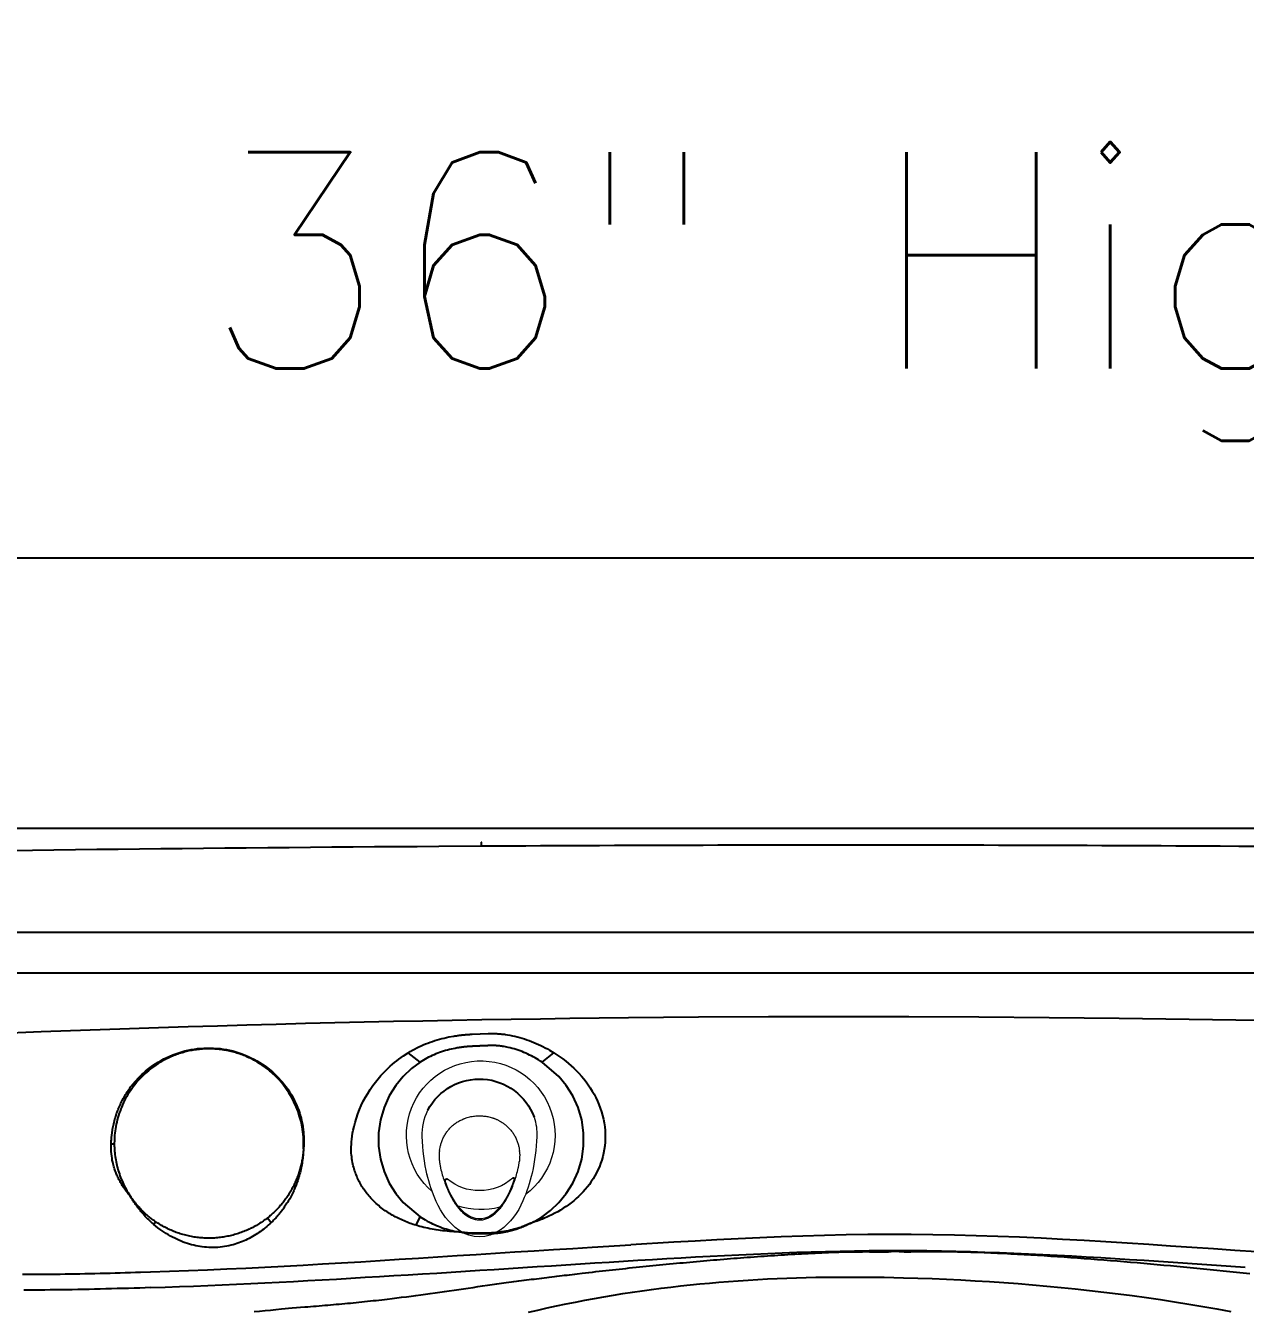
# Model space of a CAD drawing. Extents: x 941 to 1034, y 781 to 934.
# Drawn here: x 972.67 to 995.23, y 881.75 to 905.51 of the extents above; entities that cross this region are included whole.
import ezdxf
from ezdxf.enums import TextEntityAlignment as Align

# ---------------------------------------------------------------- set-up
doc = ezdxf.new("R2010")
doc.units = 0
doc.header["$MEASUREMENT"] = 0
doc.layers.add('1', color=4, linetype='Continuous')
doc.layers.add('DIM', color=3, linetype='Continuous')
doc.styles.add('SIMPLEX', font='simplex')

# ---------------------------------------------------------------- blocks, each defined once
blk = doc.blocks.new('air')
at = {"color": 4, "linetype": 'Continuous', "lineweight": 15}
for start, end in [(220.7492, 142.9494), (165.1969, 197.8132)]:
    blk.add_arc((0, 0), 1.375, start, end, dxfattribs=at)
at = {"layer": '1', "linetype": 'Continuous', "lineweight": 15}
blk.add_line((-1.521, -0.646), (-1.523, -0.644), dxfattribs=at)
at = {"layer": '1', "linetype": 'Continuous', "lineweight": 15, "flags": 128}
blk.add_lwpolyline([(-0.81, 0.621), (-0.905, 0.587), (-0.999, 0.549), (-1.092, 0.505), (-1.181, 0.456), (-1.267, 0.4), (-1.347, 0.337), (-1.405, 0.282), (-1.457, 0.221), (-1.487, 0.176), (-1.512, 0.128), (-1.531, 0.077), (-1.544, 0.02), (-1.546, -0.039), (-1.539, -0.097), (-1.522, -0.153), (-1.5, -0.203), (-1.472, -0.25), (-1.44, -0.294), (-1.381, -0.359), (-1.315, -0.416), (-1.244, -0.468), (-1.149, -0.525), (-1.05, -0.576), (-0.948, -0.619), (-0.844, -0.658)], dxfattribs=at)
at = {"layer": '1', "linetype": 'Continuous', "lineweight": 15}
for centre, radius, start, end in [((0.104, -2.603), 3.642, 92.0665, 102.7282), ((0.021, 0.084), 0.954, 70.8918, 92.891), ((-0.734, -0.399), 1.272, 112.1545, 143.4931), ((-0.187, -1.448), 2.451, 102.0442, 114.7624), ((-0.148, 0), 0.873, 137.3551, 181.5716), ((-1.223, -0.024), 0.655, 144.4276, 215.6266), ((-0.141, -0.046), 0.88, 178.584, 220.1541), ((-0.741, 0.343), 1.261, 216.4207, 247.5271), ((-0.154, 1.5), 2.557, 245.294, 257.3674), ((0.073, 2.388), 3.473, 256.4351, 268.374), ((0.016, -0.096), 0.988, 267.5789, 296.8901)]:
    blk.add_arc(centre, radius, start, end, dxfattribs=at)
at = {"layer": '1'}
for centre, radius, start, end in [((-0.036, -0.025), 1.076, 297.6393, 69.9241), ((-0.802, 0.605), 0.0177, 309.977, 117.7542), ((-0.836, -0.631), 0.028, 253.5221, 38.0725)]:
    blk.add_arc(centre, radius, start, end, dxfattribs=at)
at = {"layer": '1', "color": 3, "linetype": 'Continuous', "lineweight": 15}
for points, knots in [([(-0.607, 0.694), (-0.587, 0.699), (-0.548, 0.707), (-0.508, 0.711), (-0.488, 0.713)], [0, 0, 0, 0, 0.499996, 1, 1, 1, 1]), ([(-0.432, 0.718), (-0.441, 0.717), (-0.46, 0.716), (-0.479, 0.714), (-0.488, 0.713)], [0, 0, 0, 0, 0.503897, 1, 1, 1, 1]), ([(-0.302, 0.718), (-0.325, 0.719), (-0.368, 0.721), (-0.411, 0.719), (-0.432, 0.718)], [0, 0, 0, 0, 0.515264, 1, 1, 1, 1]), ([(-0.029, 0.638), (-0.052, 0.649), (-0.097, 0.671), (-0.163, 0.693), (-0.225, 0.708), (-0.265, 0.714), (-0.284, 0.716)], [0, 0, 0, 0, 0.2871549, 0.5493861, 0.7868935, 1, 1, 1, 1]), ([(-0.605, -0.743), (-0.647, -0.733), (-0.729, -0.712), (-0.85, -0.673), (-0.969, -0.629), (-1.086, -0.577), (-1.185, -0.524), (-1.266, -0.473), (-1.331, -0.426), (-1.391, -0.373), (-1.446, -0.315), (-1.494, -0.251), (-1.526, -0.192), (-1.545, -0.142), (-1.556, -0.103), (-1.563, -0.064), (-1.566, -0.024), (-1.564, 0.016), (-1.557, 0.056), (-1.546, 0.094), (-1.527, 0.144), (-1.495, 0.202), (-1.446, 0.266), (-1.391, 0.324), (-1.33, 0.376), (-1.266, 0.423), (-1.185, 0.475), (-1.087, 0.528), (-0.971, 0.58), (-0.851, 0.625), (-0.73, 0.663), (-0.648, 0.684), (-0.607, 0.694)], [0, 0, 0, 0, 0.049918, 0.099848, 0.149772, 0.199708, 0.249758, 0.281163, 0.312549, 0.343847, 0.375097, 0.406409, 0.43777, 0.453463, 0.469146, 0.48481, 0.500452, 0.516071, 0.531676, 0.547279, 0.562891, 0.594116, 0.625338, 0.65655, 0.687781, 0.719016, 0.750242, 0.800203, 0.850202, 0.900166, 0.950083, 1, 1, 1, 1]), ([(0.36, -0.024), (0.359, 0.002), (0.358, 0.054), (0.345, 0.133), (0.33, 0.192), (0.317, 0.232), (0.31, 0.252), (0.302, 0.272), (0.293, 0.293), (0.284, 0.313), (0.274, 0.333), (0.257, 0.365), (0.23, 0.407), (0.191, 0.46), (0.145, 0.511), (0.092, 0.559), (0.034, 0.602), (-0.008, 0.626), (-0.029, 0.638)], [0, 0, 0, 0, 0.095821, 0.193894, 0.294492, 0.320678, 0.347244, 0.374185, 0.401486, 0.429141, 0.457148, 0.485334, 0.563526, 0.642838, 0.730397, 0.819135, 0.909028, 1, 1, 1, 1]), ([(-0.031, -0.684), (-0.01, -0.672), (0.032, -0.65), (0.089, -0.608), (0.143, -0.56), (0.184, -0.515), (0.216, -0.474), (0.24, -0.44), (0.261, -0.405), (0.28, -0.37), (0.294, -0.339), (0.305, -0.314), (0.321, -0.272), (0.341, -0.206), (0.357, -0.114), (0.359, -0.054), (0.36, -0.024)], [0, 0, 0, 0, 0.089465, 0.177985, 0.265807, 0.356658, 0.40795, 0.458748, 0.509015, 0.558748, 0.607996, 0.633599, 0.659069, 0.775989, 0.88959, 1, 1, 1, 1]), ([(-0.283, -0.76), (-0.263, -0.758), (-0.223, -0.752), (-0.162, -0.737), (-0.096, -0.715), (-0.053, -0.695), (-0.031, -0.684)], [0, 0, 0, 0, 0.219659, 0.459288, 0.719297, 1, 1, 1, 1]), ([(-0.469, -0.763), (-0.492, -0.761), (-0.538, -0.758), (-0.583, -0.748), (-0.605, -0.743)], [0, 0, 0, 0, 0.500007, 1, 1, 1, 1]), ([(-0.469, -0.763), (-0.458, -0.763), (-0.435, -0.765), (-0.412, -0.765), (-0.4, -0.765)], [0, 0, 0, 0, 0.497126, 1, 1, 1, 1])]:
    blk.add_open_spline(points, degree=3, knots=knots, dxfattribs=at)
for points in [[(-0.302, 0.718), (-0.284, 0.716)], [(-0.4, -0.765), (-0.303, -0.762)]]:
    blk.add_open_spline(points, degree=1, dxfattribs=at)
at = {"layer": '1', "linetype": 'Continuous', "lineweight": 15}
blk.add_open_spline([(-0.283, -0.76), (-0.303, -0.762)], degree=1, dxfattribs=at)
blk = doc.blocks.new('ENVOY')
at = {"layer": '1', "color": 3, "linetype": 'Continuous'}
for p, q in [((81.052, 87.184), (12.056, 87.184)), ((39.552, 85.304), (39.852, 85.316)), ((38.59, 84.787), (38.37, 84.962)), ((40.846, 84.787), (41.065, 84.961)), ((33.662, 84.704), (33.648, 84.724)), ((35.86, 84.606), (35.847, 84.592)), ((32.935, 83.273), (32.876, 83.272)), ((36.433, 83.203), (36.434, 83.203)), ((33.702, 81.836), (33.667, 81.786)), ((35.768, 81.909), (35.836, 81.822)), ((38.515, 81.772), (38.59, 81.929)), ((40.846, 81.929), (40.864, 81.892)), ((39.298, 81.651), (39.298, 81.651)), ((39.338, 81.643), (39.301, 81.65)), ((39.338, 81.643), (39.339, 81.644)), ((39.568, 81.625), (39.567, 81.616)), ((39.868, 81.628), (39.869, 81.613)), ((40.197, 81.666), (40.205, 81.653))]:
    blk.add_line(p, q, dxfattribs=at)
at = {"layer": '1', "color": 4}
blk.add_lwpolyline([(93.109, 77.107, 0.414214), (81.109, 89.107), (12, 89.107, 0.414214), (0, 77.107), (0, 12, 0.414214), (12, 0), (81.109, 0, 0.414214), (93.109, 12)], format="xyb", close=True, dxfattribs=at)
at = {"layer": '1', "color": 3, "linetype": 'Continuous'}
for points in [[(31.028, 88.703), (31.423, 88.708), (31.818, 88.713), (32.214, 88.718), (32.609, 88.722), (33.004, 88.727), (33.399, 88.731), (33.795, 88.736), (34.19, 88.74), (34.585, 88.744), (34.981, 88.748), (35.376, 88.751), (35.771, 88.755), (36.166, 88.758), (36.562, 88.762), (36.957, 88.765), (37.352, 88.768), (37.748, 88.771), (38.143, 88.774), (38.538, 88.777), (38.934, 88.779), (39.724, 88.784)], [(39.724, 88.784), (39.724, 88.791), (39.724, 88.797), (39.724, 88.804), (39.724, 88.81), (39.724, 88.816), (39.724, 88.822), (39.723, 88.827), (39.723, 88.832), (39.723, 88.837), (39.723, 88.841), (39.723, 88.845), (39.723, 88.849), (39.723, 88.852), (39.722, 88.857)], [(39.724, 88.784), (39.998, 88.785), (40.271, 88.787), (40.544, 88.788), (40.817, 88.79), (41.09, 88.791), (41.364, 88.792), (41.637, 88.794), (41.91, 88.795), (42.183, 88.796), (42.457, 88.797), (42.73, 88.798), (43.003, 88.799), (43.276, 88.8), (43.55, 88.8), (43.823, 88.801), (44.096, 88.802), (44.369, 88.802), (44.643, 88.803), (44.916, 88.803), (45.189, 88.804), (45.462, 88.804), (45.736, 88.804), (46.009, 88.804), (46.282, 88.805), (46.555, 88.805), (46.829, 88.805), (47.102, 88.804), (47.375, 88.804), (47.649, 88.804), (47.922, 88.804), (48.195, 88.803), (48.468, 88.803), (48.742, 88.802), (49.015, 88.802), (49.288, 88.801), (49.561, 88.8), (49.835, 88.8), (50.108, 88.799), (50.381, 88.798), (50.654, 88.797), (50.928, 88.796), (51.201, 88.795), (51.474, 88.793), (51.747, 88.792), (52.021, 88.791), (52.294, 88.79), (52.567, 88.788), (52.84, 88.787), (53.387, 88.784)], [(53.387, 88.784), (53.733, 88.782), (54.078, 88.78)], [(67.254, 86.434), (65.282, 86.434), (63.311, 86.434), (61.34, 86.434), (59.368, 86.434), (57.397, 86.434), (55.425, 86.434), (53.454, 86.434), (51.482, 86.434), (49.511, 86.434), (47.54, 86.434), (45.568, 86.434), (43.597, 86.434), (41.625, 86.434), (39.654, 86.434), (37.682, 86.434), (35.711, 86.434), (33.74, 86.434), (31.768, 86.434), (29.797, 86.434)], [(39.852, 85.316), (39.87, 85.317), (39.887, 85.317), (39.905, 85.317), (39.923, 85.317), (39.941, 85.317), (39.958, 85.317), (39.976, 85.316), (39.994, 85.316), (40.012, 85.315), (40.029, 85.314), (40.047, 85.313), (40.065, 85.311), (40.083, 85.31), (40.1, 85.308), (40.118, 85.306), (40.136, 85.304), (40.153, 85.302), (40.171, 85.299), (40.206, 85.294)], [(38.37, 84.962), (38.408, 84.985), (38.448, 85.008), (38.487, 85.03), (38.527, 85.05), (38.568, 85.07), (38.609, 85.089), (38.65, 85.108), (38.692, 85.125), (38.734, 85.141), (38.776, 85.157), (38.818, 85.172), (38.861, 85.186), (38.905, 85.199), (38.948, 85.211), (38.992, 85.223), (39.035, 85.234), (39.08, 85.244), (39.124, 85.253), (39.213, 85.269)], [(39.213, 85.269), (39.23, 85.272), (39.247, 85.275), (39.264, 85.277), (39.28, 85.28), (39.297, 85.282), (39.314, 85.284), (39.331, 85.286), (39.348, 85.288), (39.365, 85.29), (39.382, 85.292), (39.399, 85.293), (39.416, 85.295), (39.433, 85.297), (39.45, 85.298), (39.467, 85.299), (39.484, 85.3), (39.501, 85.301), (39.518, 85.302), (39.552, 85.304)], [(39.568, 85.081), (39.553, 85.08), (39.539, 85.08), (39.524, 85.079), (39.51, 85.078), (39.495, 85.077), (39.481, 85.076), (39.466, 85.074), (39.452, 85.073), (39.437, 85.072), (39.423, 85.07), (39.408, 85.068), (39.394, 85.067), (39.379, 85.065), (39.364, 85.063), (39.35, 85.061), (39.335, 85.059), (39.321, 85.057), (39.306, 85.054), (39.277, 85.05)], [(39.867, 85.094), (39.852, 85.093), (39.837, 85.092), (39.822, 85.092), (39.807, 85.091), (39.792, 85.091), (39.777, 85.09), (39.762, 85.089), (39.748, 85.089), (39.733, 85.088), (39.718, 85.087), (39.703, 85.087), (39.688, 85.086), (39.673, 85.085), (39.658, 85.085), (39.643, 85.084), (39.628, 85.084), (39.613, 85.083), (39.598, 85.082), (39.568, 85.081)], [(40.144, 85.075), (40.13, 85.078), (40.116, 85.08), (40.103, 85.082), (40.089, 85.084), (40.075, 85.085), (40.061, 85.087), (40.047, 85.088), (40.033, 85.09), (40.02, 85.091), (40.006, 85.092), (39.992, 85.093), (39.978, 85.093), (39.964, 85.094), (39.95, 85.094), (39.936, 85.095), (39.923, 85.095), (39.909, 85.095), (39.895, 85.095), (39.867, 85.094)], [(40.846, 84.787), (40.815, 84.808), (40.783, 84.828), (40.75, 84.847), (40.717, 84.866), (40.684, 84.884), (40.65, 84.902), (40.616, 84.919), (40.581, 84.936), (40.546, 84.952), (40.511, 84.967), (40.475, 84.982), (40.439, 84.995), (40.403, 85.008), (40.367, 85.02), (40.33, 85.032), (40.293, 85.042), (40.256, 85.052), (40.219, 85.061), (40.144, 85.075)], [(40.206, 85.294), (40.252, 85.286), (40.297, 85.277), (40.342, 85.267), (40.387, 85.256), (40.432, 85.244), (40.477, 85.231), (40.521, 85.217), (40.565, 85.203), (40.608, 85.187), (40.652, 85.17), (40.695, 85.153), (40.737, 85.135), (40.78, 85.116), (40.822, 85.096), (40.863, 85.075), (40.904, 85.054), (40.945, 85.032), (40.986, 85.009), (41.065, 84.961)], [(33.648, 84.724), (33.698, 84.757), (33.748, 84.789), (33.8, 84.819), (33.852, 84.847), (33.905, 84.873), (33.959, 84.898), (34.014, 84.921), (34.07, 84.942), (34.126, 84.961), (34.182, 84.979), (34.24, 84.994), (34.298, 85.008), (34.356, 85.019), (34.415, 85.029), (34.474, 85.037), (34.533, 85.043), (34.593, 85.047), (34.653, 85.049), (34.712, 85.049), (34.772, 85.047), (34.831, 85.043), (34.89, 85.037), (34.949, 85.029), (35.008, 85.019), (35.067, 85.008), (35.125, 84.994), (35.182, 84.978), (35.24, 84.96), (35.296, 84.94), (35.352, 84.919), (35.408, 84.895), (35.462, 84.87), (35.515, 84.843), (35.568, 84.814), (35.619, 84.784), (35.669, 84.751), (35.719, 84.718), (35.767, 84.682), (35.86, 84.606)], [(35.847, 84.592), (35.829, 84.608), (35.81, 84.624), (35.792, 84.64), (35.772, 84.655), (35.753, 84.67), (35.733, 84.686), (35.713, 84.7), (35.692, 84.715), (35.671, 84.729), (35.65, 84.744), (35.629, 84.757), (35.607, 84.771), (35.586, 84.784), (35.563, 84.798), (35.541, 84.81), (35.518, 84.823), (35.495, 84.835), (35.472, 84.847), (35.449, 84.859), (35.425, 84.87), (35.401, 84.881), (35.377, 84.892), (35.352, 84.902), (35.328, 84.912), (35.303, 84.921), (35.278, 84.931), (35.253, 84.939), (35.227, 84.948), (35.201, 84.956), (35.176, 84.964), (35.15, 84.971), (35.124, 84.978), (35.097, 84.985), (35.071, 84.991), (35.045, 84.997), (35.018, 85.002), (34.991, 85.007), (34.964, 85.012), (34.937, 85.016), (34.91, 85.019), (34.883, 85.023), (34.856, 85.026), (34.829, 85.028), (34.802, 85.03), (34.775, 85.032), (34.747, 85.033), (34.72, 85.034), (34.693, 85.034), (34.665, 85.034), (34.638, 85.033), (34.611, 85.032), (34.584, 85.031), (34.557, 85.029), (34.529, 85.027), (34.502, 85.024), (34.475, 85.021), (34.449, 85.018), (34.422, 85.014), (34.395, 85.01), (34.369, 85.005), (34.342, 85), (34.316, 84.995), (34.29, 84.989), (34.264, 84.983), (34.238, 84.976), (34.212, 84.969), (34.187, 84.962), (34.161, 84.954), (34.136, 84.946), (34.111, 84.937), (34.086, 84.929), (34.062, 84.919), (34.038, 84.91), (34.013, 84.9), (33.99, 84.89), (33.966, 84.88), (33.943, 84.869), (33.919, 84.858), (33.896, 84.846), (33.874, 84.835), (33.851, 84.823), (33.829, 84.811), (33.807, 84.798), (33.786, 84.786), (33.765, 84.773), (33.744, 84.759), (33.723, 84.746), (33.702, 84.732), (33.662, 84.704)], [(38.515, 81.772), (38.488, 81.78), (38.46, 81.789), (38.432, 81.799), (38.404, 81.808), (38.376, 81.819), (38.349, 81.829), (38.321, 81.84), (38.293, 81.852), (38.266, 81.864), (38.239, 81.876), (38.211, 81.889), (38.184, 81.902), (38.157, 81.916), (38.13, 81.93), (38.103, 81.944), (38.076, 81.959), (38.05, 81.975), (38.024, 81.991), (37.997, 82.008), (37.972, 82.025), (37.946, 82.042), (37.921, 82.06), (37.896, 82.079), (37.872, 82.097), (37.848, 82.116), (37.825, 82.135), (37.802, 82.155), (37.78, 82.174), (37.759, 82.194), (37.738, 82.214), (37.717, 82.235), (37.697, 82.255), (37.678, 82.276), (37.659, 82.297), (37.641, 82.317), (37.624, 82.339), (37.607, 82.36), (37.59, 82.381), (37.574, 82.403), (37.559, 82.424), (37.544, 82.446), (37.529, 82.468), (37.515, 82.491), (37.502, 82.514), (37.488, 82.537), (37.476, 82.561), (37.463, 82.584), (37.451, 82.609), (37.439, 82.633), (37.428, 82.658), (37.418, 82.683), (37.407, 82.709), (37.398, 82.734), (37.388, 82.761), (37.38, 82.787), (37.371, 82.814), (37.363, 82.842), (37.355, 82.872), (37.348, 82.902), (37.341, 82.934), (37.335, 82.967), (37.329, 83.001), (37.325, 83.036), (37.321, 83.071), (37.318, 83.108), (37.316, 83.146), (37.316, 83.185), (37.317, 83.225), (37.319, 83.268), (37.323, 83.315), (37.328, 83.365), (37.335, 83.417), (37.343, 83.472), (37.355, 83.532), (37.369, 83.599), (37.388, 83.672), (37.411, 83.751), (37.439, 83.831), (37.469, 83.91), (37.503, 83.987), (37.54, 84.064), (37.579, 84.138), (37.622, 84.211), (37.667, 84.283), (37.715, 84.353), (37.765, 84.42), (37.815, 84.482), (37.864, 84.538), (37.912, 84.59), (37.957, 84.636), (38, 84.677), (38.039, 84.714), (38.078, 84.748), (38.118, 84.781), (38.158, 84.814), (38.199, 84.845), (38.241, 84.876), (38.283, 84.905), (38.37, 84.962)], [(39.277, 85.05), (39.241, 85.043), (39.204, 85.036), (39.167, 85.028), (39.131, 85.019), (39.095, 85.01), (39.059, 85), (39.023, 84.989), (38.988, 84.978), (38.952, 84.966), (38.917, 84.953), (38.883, 84.94), (38.849, 84.925), (38.815, 84.911), (38.781, 84.895), (38.748, 84.879), (38.715, 84.862), (38.683, 84.844), (38.651, 84.826), (38.59, 84.787)], [(41.065, 84.961), (41.121, 84.925), (41.176, 84.888), (41.23, 84.848), (41.283, 84.807), (41.334, 84.765), (41.385, 84.721), (41.434, 84.676), (41.481, 84.629), (41.528, 84.581), (41.573, 84.53), (41.617, 84.478), (41.659, 84.425), (41.699, 84.369), (41.737, 84.312), (41.774, 84.254), (41.808, 84.194), (41.84, 84.132), (41.87, 84.069), (41.898, 84.005), (41.923, 83.939), (41.945, 83.872), (41.964, 83.804), (41.981, 83.735), (41.994, 83.665), (42.005, 83.593), (42.012, 83.522), (42.015, 83.451), (42.015, 83.381), (42.012, 83.311), (42.006, 83.242), (41.997, 83.174), (41.984, 83.107), (41.968, 83.041), (41.95, 82.977), (41.929, 82.915), (41.906, 82.854), (41.88, 82.796), (41.852, 82.739), (41.822, 82.684), (41.79, 82.63), (41.757, 82.579), (41.722, 82.529), (41.685, 82.482), (41.646, 82.435), (41.607, 82.391), (41.565, 82.347), (41.522, 82.306), (41.478, 82.265), (41.433, 82.227), (41.386, 82.189), (41.338, 82.153), (41.289, 82.119), (41.239, 82.086), (41.187, 82.054), (41.135, 82.023), (41.083, 81.994), (41.029, 81.967), (40.974, 81.941), (40.864, 81.892)], [(32.876, 83.272), (32.877, 83.292), (32.878, 83.312), (32.879, 83.332), (32.88, 83.351), (32.881, 83.371), (32.883, 83.391), (32.885, 83.41), (32.887, 83.431), (32.889, 83.453), (32.892, 83.475), (32.895, 83.498), (32.899, 83.522), (32.903, 83.546), (32.907, 83.571), (32.912, 83.597), (32.917, 83.623), (32.923, 83.65), (32.93, 83.677), (32.937, 83.704), (32.944, 83.731), (32.952, 83.758), (32.96, 83.785), (32.969, 83.812), (32.978, 83.838), (32.987, 83.864), (32.997, 83.891), (33.007, 83.917), (33.017, 83.943), (33.028, 83.968), (33.04, 83.994), (33.051, 84.019), (33.063, 84.044), (33.076, 84.069), (33.089, 84.094), (33.102, 84.119), (33.116, 84.143), (33.13, 84.167), (33.144, 84.191), (33.159, 84.215), (33.174, 84.238), (33.189, 84.261), (33.205, 84.284), (33.221, 84.307), (33.237, 84.329), (33.254, 84.351), (33.271, 84.373), (33.289, 84.394), (33.306, 84.415), (33.324, 84.436), (33.343, 84.457), (33.361, 84.477), (33.381, 84.497), (33.4, 84.517), (33.42, 84.536), (33.444, 84.559), (33.474, 84.587), (33.51, 84.618), (33.551, 84.651), (33.648, 84.724)], [(33.662, 84.704), (33.63, 84.68), (33.598, 84.656), (33.566, 84.63), (33.535, 84.603), (33.505, 84.576), (33.474, 84.548), (33.445, 84.519), (33.416, 84.489), (33.388, 84.459), (33.36, 84.427), (33.333, 84.395), (33.307, 84.362), (33.281, 84.329), (33.256, 84.295), (33.232, 84.26), (33.209, 84.224), (33.187, 84.188), (33.165, 84.152), (33.144, 84.115), (33.125, 84.077), (33.106, 84.039), (33.088, 84), (33.071, 83.961), (33.055, 83.922), (33.04, 83.882), (33.026, 83.842), (33.013, 83.802), (33.001, 83.762), (32.99, 83.721), (32.98, 83.68), (32.971, 83.639), (32.963, 83.599), (32.956, 83.558), (32.95, 83.517), (32.945, 83.476), (32.941, 83.435), (32.938, 83.394), (32.936, 83.353), (32.935, 83.273)], [(35.86, 84.606), (35.888, 84.581), (35.917, 84.554), (35.947, 84.524), (35.979, 84.491), (36.011, 84.456), (36.044, 84.418), (36.078, 84.377), (36.111, 84.334), (36.144, 84.287), (36.177, 84.238), (36.209, 84.186), (36.24, 84.131), (36.27, 84.073), (36.298, 84.012), (36.324, 83.951), (36.345, 83.893), (36.363, 83.84), (36.377, 83.792), (36.389, 83.75), (36.397, 83.715), (36.403, 83.688), (36.407, 83.669), (36.41, 83.653), (36.413, 83.636), (36.416, 83.62), (36.419, 83.603), (36.421, 83.586), (36.424, 83.57), (36.426, 83.553), (36.428, 83.537), (36.43, 83.52), (36.431, 83.503), (36.433, 83.487), (36.434, 83.47), (36.435, 83.453), (36.436, 83.437), (36.437, 83.42), (36.438, 83.403), (36.439, 83.386), (36.439, 83.37), (36.439, 83.353), (36.44, 83.336), (36.44, 83.32), (36.439, 83.303), (36.439, 83.286), (36.438, 83.27), (36.438, 83.253), (36.437, 83.237), (36.434, 83.203)], [(38.59, 84.787), (38.431, 84.669), (38.28, 84.525), (38.141, 84.357), (38.021, 84.164), (37.924, 83.951), (37.857, 83.721), (37.822, 83.48), (37.822, 83.236), (37.857, 82.996), (37.924, 82.766), (38.021, 82.552), (38.141, 82.36), (38.28, 82.191), (38.59, 81.929)], [(40.846, 81.929), (41.005, 82.048), (41.156, 82.191), (41.294, 82.36), (41.415, 82.552), (41.511, 82.766), (41.579, 82.996), (41.613, 83.236), (41.613, 83.48), (41.579, 83.721), (41.511, 83.951), (41.415, 84.164), (41.294, 84.357), (41.156, 84.525), (40.846, 84.787)], [(33.221, 82.325), (33.208, 82.34), (33.194, 82.356), (33.181, 82.372), (33.168, 82.388), (33.155, 82.405), (33.143, 82.422), (33.13, 82.439), (33.118, 82.456), (33.106, 82.473), (33.095, 82.491), (33.083, 82.509), (33.072, 82.526), (33.061, 82.545), (33.051, 82.563), (33.041, 82.581), (33.03, 82.6), (33.021, 82.619), (33.011, 82.638), (33.002, 82.657), (32.993, 82.677), (32.984, 82.696), (32.976, 82.716), (32.968, 82.736), (32.96, 82.756), (32.953, 82.776), (32.945, 82.797), (32.939, 82.817), (32.932, 82.838), (32.926, 82.859), (32.919, 82.883), (32.912, 82.91), (32.905, 82.941), (32.898, 82.974), (32.892, 83.011), (32.886, 83.05), (32.882, 83.092), (32.878, 83.135), (32.876, 83.18), (32.876, 83.272)], [(32.935, 83.273), (32.935, 83.241), (32.937, 83.208), (32.938, 83.176), (32.941, 83.143), (32.943, 83.111), (32.947, 83.078), (32.951, 83.046), (32.956, 83.013), (32.961, 82.98), (32.968, 82.948), (32.974, 82.915), (32.982, 82.882), (32.99, 82.85), (32.998, 82.817), (33.008, 82.785), (33.017, 82.753), (33.028, 82.721), (33.039, 82.689), (33.051, 82.657), (33.064, 82.625), (33.077, 82.594), (33.09, 82.563), (33.105, 82.532), (33.12, 82.501), (33.135, 82.471), (33.151, 82.441), (33.168, 82.412), (33.185, 82.382), (33.221, 82.325)], [(36.432, 83.183), (36.431, 83.161), (36.429, 83.139), (36.427, 83.117), (36.425, 83.095), (36.422, 83.072), (36.419, 83.05), (36.416, 83.028), (36.413, 83.006), (36.409, 82.983), (36.405, 82.961), (36.4, 82.939), (36.396, 82.917), (36.391, 82.894), (36.386, 82.872), (36.38, 82.85), (36.374, 82.828), (36.368, 82.806), (36.362, 82.784), (36.355, 82.762), (36.348, 82.74), (36.341, 82.718), (36.333, 82.697), (36.325, 82.675), (36.317, 82.653), (36.309, 82.632), (36.3, 82.611), (36.291, 82.589), (36.282, 82.568), (36.272, 82.547), (36.262, 82.526), (36.252, 82.506), (36.242, 82.485), (36.231, 82.464), (36.22, 82.444), (36.209, 82.424), (36.197, 82.404), (36.186, 82.384), (36.174, 82.364), (36.161, 82.345), (36.149, 82.325), (36.136, 82.306), (36.123, 82.287), (36.11, 82.268), (36.096, 82.25), (36.083, 82.231), (36.069, 82.213), (36.055, 82.195), (36.04, 82.177), (36.026, 82.159), (36.011, 82.142), (35.996, 82.125), (35.981, 82.108), (35.965, 82.091), (35.95, 82.075), (35.934, 82.058), (35.918, 82.042), (35.902, 82.027), (35.886, 82.011), (35.869, 81.996), (35.853, 81.981), (35.836, 81.966), (35.819, 81.951), (35.802, 81.937), (35.768, 81.909)], [(36.432, 83.183), (36.431, 83.154), (36.429, 83.125), (36.427, 83.096), (36.425, 83.067), (36.422, 83.038), (36.419, 83.009), (36.415, 82.98), (36.411, 82.95), (36.407, 82.921), (36.402, 82.891), (36.396, 82.861), (36.39, 82.832), (36.384, 82.802), (36.377, 82.772), (36.37, 82.743), (36.362, 82.714), (36.354, 82.685), (36.346, 82.657), (36.337, 82.628), (36.328, 82.6), (36.318, 82.572), (36.308, 82.545), (36.298, 82.517), (36.287, 82.49), (36.276, 82.463), (36.264, 82.436), (36.252, 82.41), (36.24, 82.384), (36.228, 82.359), (36.216, 82.334), (36.203, 82.31), (36.191, 82.287), (36.178, 82.264), (36.166, 82.242), (36.153, 82.221), (36.141, 82.2), (36.128, 82.18), (36.116, 82.16), (36.103, 82.141), (36.091, 82.123), (36.079, 82.106), (36.067, 82.089), (36.056, 82.073), (36.044, 82.057), (36.032, 82.041), (36.02, 82.026), (36.008, 82.01), (35.996, 81.995), (35.983, 81.98), (35.971, 81.965), (35.958, 81.95), (35.945, 81.935), (35.932, 81.921), (35.919, 81.906), (35.905, 81.892), (35.892, 81.878), (35.878, 81.864), (35.864, 81.85), (35.836, 81.822)], [(36.434, 83.203), (36.434, 83.203), (36.434, 83.202), (36.434, 83.202), (36.434, 83.201), (36.434, 83.201), (36.434, 83.2), (36.434, 83.199), (36.434, 83.199), (36.434, 83.198), (36.433, 83.198), (36.433, 83.197), (36.433, 83.197), (36.433, 83.196), (36.433, 83.195), (36.433, 83.195), (36.433, 83.194), (36.433, 83.194), (36.433, 83.193), (36.433, 83.193), (36.433, 83.192), (36.433, 83.191), (36.433, 83.191), (36.433, 83.19), (36.433, 83.19), (36.433, 83.189), (36.433, 83.188), (36.432, 83.188), (36.432, 83.187), (36.432, 83.187), (36.432, 83.186), (36.432, 83.186), (36.432, 83.185), (36.432, 83.184), (36.432, 83.183)], [(36.432, 83.183), (36.432, 83.184), (36.432, 83.185), (36.432, 83.186), (36.432, 83.187), (36.432, 83.188), (36.432, 83.189), (36.432, 83.19), (36.432, 83.191), (36.432, 83.192), (36.433, 83.193), (36.433, 83.194), (36.433, 83.195), (36.433, 83.196), (36.433, 83.197), (36.433, 83.198), (36.433, 83.199), (36.433, 83.2), (36.433, 83.201), (36.433, 83.203)], [(33.667, 81.786), (33.654, 81.796), (33.642, 81.807), (33.629, 81.818), (33.617, 81.83), (33.605, 81.841), (33.592, 81.853), (33.58, 81.864), (33.568, 81.876), (33.556, 81.888), (33.544, 81.9), (33.532, 81.912), (33.52, 81.924), (33.508, 81.937), (33.496, 81.95), (33.484, 81.962), (33.473, 81.975), (33.461, 81.988), (33.45, 82.002), (33.438, 82.015), (33.427, 82.028), (33.416, 82.042), (33.404, 82.056), (33.393, 82.07), (33.382, 82.084), (33.371, 82.098), (33.361, 82.112), (33.35, 82.126), (33.339, 82.141), (33.329, 82.156), (33.319, 82.17), (33.308, 82.185), (33.298, 82.2), (33.288, 82.215), (33.278, 82.23), (33.269, 82.246), (33.259, 82.261), (33.249, 82.277), (33.24, 82.293), (33.221, 82.325)], [(33.702, 81.836), (33.686, 81.847), (33.67, 81.858), (33.655, 81.869), (33.639, 81.881), (33.624, 81.892), (33.609, 81.904), (33.594, 81.916), (33.578, 81.928), (33.563, 81.941), (33.549, 81.953), (33.534, 81.966), (33.519, 81.979), (33.505, 81.992), (33.49, 82.005), (33.476, 82.019), (33.462, 82.032), (33.448, 82.046), (33.434, 82.06), (33.42, 82.075), (33.407, 82.089), (33.393, 82.104), (33.38, 82.118), (33.367, 82.133), (33.354, 82.148), (33.341, 82.164), (33.328, 82.179), (33.315, 82.195), (33.303, 82.21), (33.291, 82.226), (33.279, 82.242), (33.267, 82.258), (33.255, 82.275), (33.244, 82.291), (33.221, 82.325)], [(54.057, 81.283), (53.66, 81.309), (53.262, 81.335), (52.865, 81.362), (52.467, 81.389), (52.069, 81.415), (51.67, 81.441), (51.272, 81.466), (50.873, 81.49), (50.474, 81.512), (50.075, 81.533), (49.675, 81.551), (49.275, 81.567), (48.875, 81.58), (48.474, 81.59), (48.073, 81.597), (47.673, 81.601), (47.272, 81.601), (46.871, 81.599), (46.47, 81.593), (46.07, 81.584), (45.671, 81.572), (45.271, 81.558), (44.873, 81.542), (44.474, 81.523), (44.076, 81.503), (43.678, 81.481), (43.281, 81.459), (42.487, 81.411)], [(35.836, 81.822), (35.809, 81.797), (35.782, 81.773), (35.754, 81.749), (35.726, 81.725), (35.698, 81.703), (35.669, 81.681), (35.64, 81.659), (35.61, 81.639), (35.581, 81.619), (35.551, 81.6), (35.521, 81.581), (35.49, 81.563), (35.46, 81.546), (35.429, 81.53), (35.398, 81.514), (35.367, 81.5), (35.335, 81.486), (35.303, 81.472), (35.27, 81.459), (35.237, 81.447), (35.202, 81.435), (35.167, 81.423), (35.13, 81.413), (35.093, 81.403), (35.054, 81.394), (35.015, 81.386), (34.975, 81.379), (34.934, 81.373), (34.893, 81.368), (34.85, 81.364), (34.808, 81.362), (34.766, 81.361), (34.724, 81.361), (34.683, 81.362), (34.642, 81.365), (34.602, 81.369), (34.562, 81.373), (34.523, 81.379), (34.483, 81.386), (34.444, 81.394), (34.404, 81.403), (34.365, 81.413), (34.326, 81.424), (34.286, 81.436), (34.247, 81.449), (34.208, 81.463), (34.169, 81.479), (34.13, 81.495), (34.091, 81.513), (34.051, 81.532), (34.012, 81.552), (33.973, 81.573), (33.934, 81.595), (33.895, 81.619), (33.856, 81.644), (33.818, 81.67), (33.78, 81.697), (33.742, 81.725), (33.667, 81.786)], [(35.768, 81.909), (35.749, 81.894), (35.729, 81.88), (35.709, 81.865), (35.689, 81.851), (35.669, 81.837), (35.648, 81.823), (35.627, 81.809), (35.606, 81.796), (35.584, 81.783), (35.562, 81.77), (35.54, 81.757), (35.518, 81.745), (35.495, 81.733), (35.473, 81.721), (35.45, 81.71), (35.426, 81.699), (35.403, 81.688), (35.379, 81.678), (35.355, 81.667), (35.331, 81.658), (35.306, 81.648), (35.282, 81.639), (35.257, 81.63), (35.232, 81.622), (35.207, 81.614), (35.182, 81.606), (35.156, 81.599), (35.13, 81.592), (35.105, 81.585), (35.079, 81.579), (35.053, 81.573), (35.027, 81.568), (35, 81.563), (34.974, 81.558), (34.947, 81.554), (34.921, 81.55), (34.894, 81.547), (34.867, 81.544), (34.841, 81.541), (34.814, 81.539), (34.787, 81.537), (34.76, 81.536), (34.733, 81.535), (34.706, 81.534), (34.679, 81.534), (34.652, 81.534), (34.626, 81.535), (34.599, 81.536), (34.572, 81.538), (34.545, 81.54), (34.518, 81.542), (34.492, 81.545), (34.465, 81.548), (34.439, 81.551), (34.412, 81.555), (34.386, 81.56), (34.36, 81.565), (34.334, 81.57), (34.308, 81.575), (34.282, 81.581), (34.256, 81.587), (34.231, 81.594), (34.205, 81.601), (34.18, 81.608), (34.155, 81.616), (34.13, 81.624), (34.106, 81.633), (34.081, 81.641), (34.057, 81.65), (34.033, 81.66), (34.009, 81.67), (33.986, 81.68), (33.962, 81.69), (33.939, 81.701), (33.916, 81.712), (33.894, 81.723), (33.871, 81.735), (33.849, 81.746), (33.827, 81.759), (33.806, 81.771), (33.784, 81.784), (33.763, 81.796), (33.742, 81.809), (33.702, 81.836)], [(39.298, 81.651), (39.256, 81.652), (39.214, 81.654), (39.173, 81.656), (39.132, 81.659), (39.09, 81.663), (39.05, 81.667), (39.009, 81.671), (38.969, 81.676), (38.929, 81.682), (38.889, 81.687), (38.85, 81.694), (38.811, 81.701), (38.772, 81.708), (38.734, 81.716), (38.697, 81.724), (38.659, 81.732), (38.623, 81.742), (38.586, 81.751), (38.515, 81.772)], [(38.59, 81.929), (38.621, 81.909), (38.653, 81.889), (38.686, 81.87), (38.719, 81.851), (38.753, 81.833), (38.787, 81.816), (38.822, 81.8), (38.857, 81.784), (38.892, 81.769), (38.928, 81.754), (38.964, 81.741), (39, 81.728), (39.037, 81.715), (39.073, 81.704), (39.11, 81.693), (39.148, 81.683), (39.185, 81.674), (39.223, 81.665), (39.298, 81.651)], [(40.64, 81.813), (40.618, 81.803), (40.597, 81.793), (40.576, 81.784), (40.554, 81.775), (40.533, 81.766), (40.511, 81.758), (40.489, 81.749), (40.467, 81.741), (40.445, 81.734), (40.423, 81.726), (40.401, 81.719), (40.378, 81.712), (40.356, 81.705), (40.333, 81.699), (40.311, 81.693), (40.288, 81.687), (40.265, 81.681), (40.242, 81.676), (40.197, 81.666)], [(40.64, 81.813), (40.62, 81.802), (40.6, 81.792), (40.579, 81.782), (40.559, 81.772), (40.538, 81.762), (40.517, 81.753), (40.496, 81.744), (40.475, 81.735), (40.453, 81.727), (40.431, 81.719), (40.41, 81.711), (40.387, 81.703), (40.365, 81.696), (40.343, 81.689), (40.32, 81.682), (40.298, 81.675), (40.275, 81.669), (40.252, 81.663), (40.205, 81.653)], [(40.64, 81.813), (40.65, 81.818), (40.661, 81.823), (40.672, 81.828), (40.682, 81.834), (40.693, 81.839), (40.703, 81.845), (40.714, 81.85), (40.724, 81.856), (40.735, 81.862), (40.745, 81.868), (40.756, 81.873), (40.766, 81.879), (40.776, 81.885), (40.786, 81.891), (40.796, 81.898), (40.806, 81.904), (40.816, 81.91), (40.826, 81.916), (40.846, 81.929)], [(40.864, 81.892), (40.853, 81.888), (40.842, 81.883), (40.831, 81.879), (40.82, 81.875), (40.809, 81.871), (40.798, 81.866), (40.787, 81.862), (40.776, 81.858), (40.765, 81.854), (40.753, 81.85), (40.742, 81.846), (40.731, 81.842), (40.72, 81.839), (40.708, 81.835), (40.697, 81.831), (40.685, 81.827), (40.674, 81.824), (40.663, 81.82), (40.64, 81.813)], [(33.611, 80.619), (33.874, 80.628), (34.138, 80.638), (34.401, 80.649), (34.665, 80.66), (34.929, 80.671), (35.193, 80.683), (35.457, 80.696), (35.721, 80.709), (35.985, 80.722), (36.249, 80.736), (36.514, 80.75), (36.778, 80.765), (37.043, 80.779), (37.307, 80.795), (37.572, 80.81), (37.837, 80.826), (38.102, 80.841), (38.367, 80.857), (38.632, 80.874), (38.897, 80.89), (39.163, 80.907), (39.428, 80.923), (39.694, 80.94), (39.959, 80.957), (40.225, 80.974), (40.491, 80.991), (40.756, 81.008), (41.022, 81.025), (41.288, 81.042), (41.554, 81.059), (41.821, 81.076), (42.087, 81.093), (42.353, 81.109), (42.62, 81.125), (42.886, 81.141), (43.153, 81.156), (43.419, 81.171), (43.686, 81.186), (43.953, 81.2), (44.22, 81.214), (44.487, 81.227), (44.754, 81.24), (45.021, 81.252), (45.289, 81.263), (45.556, 81.273), (45.823, 81.282), (46.091, 81.29), (46.358, 81.296), (46.626, 81.301), (46.894, 81.304), (47.162, 81.306), (47.429, 81.307), (47.697, 81.306), (47.965, 81.303), (48.233, 81.299), (48.501, 81.294), (48.769, 81.287), (49.037, 81.278), (49.304, 81.269), (49.572, 81.258), (49.84, 81.246), (50.108, 81.234), (50.375, 81.22), (50.643, 81.206), (50.911, 81.191), (51.178, 81.176), (51.446, 81.159), (51.713, 81.142), (51.981, 81.125), (52.248, 81.107), (52.516, 81.089), (52.783, 81.07), (53.05, 81.052), (53.318, 81.034), (53.585, 81.016), (53.852, 80.999)], [(39.298, 81.651), (39.298, 81.651), (39.299, 81.651), (39.299, 81.651), (39.299, 81.651), (39.299, 81.651), (39.299, 81.651), (39.299, 81.651), (39.299, 81.651), (39.299, 81.651), (39.299, 81.651), (39.3, 81.651), (39.3, 81.651), (39.3, 81.651), (39.3, 81.651), (39.3, 81.651), (39.3, 81.651), (39.3, 81.651), (39.3, 81.65), (39.301, 81.65)], [(39.301, 81.65), (39.301, 81.65), (39.301, 81.65), (39.3, 81.65), (39.3, 81.65), (39.3, 81.65), (39.3, 81.65), (39.3, 81.65), (39.3, 81.65), (39.3, 81.65), (39.3, 81.65), (39.3, 81.65), (39.3, 81.65), (39.3, 81.65), (39.3, 81.65), (39.3, 81.65), (39.3, 81.65), (39.299, 81.65), (39.299, 81.65), (39.299, 81.65), (39.299, 81.65), (39.299, 81.65), (39.299, 81.65), (39.299, 81.651), (39.299, 81.651), (39.299, 81.651), (39.299, 81.651), (39.299, 81.651), (39.299, 81.651), (39.299, 81.651), (39.299, 81.651), (39.299, 81.651), (39.298, 81.651), (39.298, 81.651), (39.298, 81.651)], [(39.339, 81.644), (39.337, 81.645), (39.335, 81.645), (39.333, 81.645), (39.331, 81.646), (39.329, 81.646), (39.327, 81.646), (39.325, 81.646), (39.324, 81.647), (39.322, 81.647), (39.32, 81.647), (39.318, 81.648), (39.316, 81.648), (39.314, 81.648), (39.312, 81.649), (39.31, 81.649), (39.308, 81.649), (39.306, 81.65), (39.304, 81.65), (39.301, 81.65)], [(39.567, 81.616), (39.555, 81.617), (39.543, 81.618), (39.532, 81.618), (39.52, 81.619), (39.508, 81.62), (39.496, 81.621), (39.485, 81.622), (39.473, 81.623), (39.462, 81.624), (39.45, 81.626), (39.439, 81.627), (39.427, 81.628), (39.416, 81.63), (39.405, 81.632), (39.393, 81.633), (39.382, 81.635), (39.371, 81.637), (39.36, 81.639), (39.338, 81.643)], [(39.568, 81.625), (39.556, 81.626), (39.545, 81.626), (39.533, 81.626), (39.522, 81.627), (39.511, 81.627), (39.499, 81.628), (39.488, 81.629), (39.476, 81.629), (39.465, 81.63), (39.453, 81.631), (39.442, 81.632), (39.43, 81.633), (39.419, 81.634), (39.408, 81.636), (39.396, 81.637), (39.385, 81.638), (39.373, 81.64), (39.362, 81.641), (39.339, 81.644)], [(39.869, 81.613), (39.854, 81.613), (39.839, 81.613), (39.824, 81.612), (39.809, 81.612), (39.794, 81.612), (39.778, 81.612), (39.763, 81.612), (39.748, 81.612), (39.733, 81.612), (39.718, 81.613), (39.703, 81.613), (39.687, 81.613), (39.672, 81.613), (39.657, 81.614), (39.642, 81.614), (39.627, 81.614), (39.612, 81.615), (39.597, 81.615), (39.567, 81.616)], [(39.868, 81.628), (39.856, 81.627), (39.844, 81.627), (39.832, 81.627), (39.82, 81.626), (39.808, 81.626), (39.796, 81.626), (39.784, 81.626), (39.772, 81.625), (39.76, 81.625), (39.748, 81.625), (39.736, 81.625), (39.724, 81.625), (39.712, 81.625), (39.7, 81.625), (39.688, 81.625), (39.676, 81.625), (39.664, 81.625), (39.652, 81.625), (39.64, 81.625), (39.628, 81.625), (39.616, 81.625), (39.604, 81.625), (39.592, 81.625), (39.568, 81.625)], [(40.197, 81.666), (40.18, 81.663), (40.164, 81.66), (40.147, 81.657), (40.131, 81.654), (40.115, 81.651), (40.098, 81.649), (40.082, 81.646), (40.065, 81.644), (40.049, 81.642), (40.032, 81.64), (40.016, 81.638), (40, 81.636), (39.983, 81.635), (39.967, 81.633), (39.95, 81.632), (39.934, 81.631), (39.917, 81.63), (39.901, 81.629), (39.868, 81.628)], [(40.205, 81.653), (40.189, 81.649), (40.172, 81.646), (40.155, 81.642), (40.139, 81.639), (40.122, 81.637), (40.105, 81.634), (40.089, 81.631), (40.072, 81.629), (40.055, 81.627), (40.038, 81.625), (40.022, 81.623), (40.005, 81.621), (39.988, 81.619), (39.971, 81.618), (39.954, 81.617), (39.937, 81.616), (39.92, 81.615), (39.903, 81.614), (39.869, 81.613)], [(33.602, 80.912), (33.954, 80.923), (34.307, 80.936), (34.66, 80.95), (35.013, 80.965), (35.367, 80.982), (35.721, 80.999), (36.075, 81.018), (36.429, 81.037), (36.784, 81.057), (37.139, 81.078), (37.494, 81.099), (37.849, 81.121), (38.205, 81.143), (38.561, 81.166), (38.917, 81.188), (39.273, 81.211), (39.63, 81.234), (39.986, 81.256), (40.343, 81.279), (40.7, 81.301), (41.057, 81.323), (41.414, 81.346), (41.772, 81.368), (42.487, 81.411)], [(47.213, 81.279), (47.23, 81.282), (47.246, 81.284), (47.263, 81.287), (47.279, 81.289), (47.295, 81.29), (47.312, 81.292), (47.328, 81.293), (47.345, 81.293), (47.361, 81.294), (47.377, 81.294), (47.394, 81.294), (47.41, 81.294), (47.426, 81.293), (47.443, 81.292), (47.459, 81.29), (47.476, 81.289), (47.492, 81.287), (47.508, 81.285), (47.541, 81.279)], [(31.236, 80.869), (31.308, 80.869), (31.38, 80.868), (31.454, 80.868), (31.527, 80.868), (31.601, 80.868), (31.751, 80.868)], [(31.751, 80.868), (31.841, 80.869), (31.932, 80.87), (32.023, 80.872), (32.114, 80.873), (32.206, 80.875), (32.299, 80.877), (32.391, 80.879), (32.484, 80.881), (32.577, 80.883), (32.671, 80.885), (32.764, 80.888), (32.858, 80.89), (32.951, 80.893), (33.045, 80.896), (33.138, 80.898), (33.232, 80.901), (33.325, 80.904), (33.418, 80.907), (33.602, 80.912)], [(40.594, 80.164), (40.768, 80.205), (40.941, 80.244), (41.115, 80.282), (41.29, 80.318), (41.464, 80.354), (41.639, 80.387), (41.815, 80.42), (41.99, 80.451), (42.166, 80.481), (42.342, 80.509), (42.519, 80.536), (42.696, 80.562), (42.873, 80.586), (43.05, 80.609), (43.228, 80.631), (43.405, 80.652), (43.583, 80.671), (43.761, 80.689), (43.94, 80.705), (44.118, 80.721), (44.297, 80.735), (44.476, 80.748), (44.655, 80.76), (44.834, 80.77), (45.013, 80.78), (45.193, 80.788), (45.372, 80.795), (45.552, 80.801), (45.731, 80.806), (45.911, 80.81), (46.091, 80.813), (46.271, 80.815), (46.451, 80.816), (46.631, 80.816), (46.811, 80.815), (46.992, 80.814), (47.172, 80.811), (47.532, 80.803)], [(47.532, 80.803), (47.798, 80.796), (48.063, 80.786), (48.328, 80.775), (48.593, 80.762), (48.858, 80.748), (49.123, 80.732), (49.388, 80.714), (49.652, 80.694), (49.917, 80.673), (50.181, 80.649), (50.445, 80.624), (50.708, 80.598), (50.972, 80.569), (51.235, 80.538), (51.498, 80.506), (51.76, 80.472), (52.022, 80.436), (52.284, 80.398), (52.545, 80.359), (52.806, 80.317), (53.067, 80.273), (53.327, 80.228), (53.586, 80.18)], [(33.611, 80.619), (33.508, 80.615), (33.405, 80.612), (33.301, 80.609), (33.197, 80.606), (33.093, 80.603), (32.988, 80.601), (32.884, 80.598), (32.78, 80.595), (32.675, 80.592), (32.571, 80.59), (32.467, 80.587), (32.363, 80.585), (32.26, 80.583), (32.157, 80.581), (32.054, 80.579), (31.952, 80.578), (31.851, 80.577), (31.75, 80.576), (31.651, 80.575), (31.552, 80.574), (31.453, 80.574), (31.356, 80.574), (31.26, 80.575)]]:
    blk.add_lwpolyline(points, dxfattribs=at)
at = {"layer": '1', "color": 2, "linetype": 'Continuous'}
for points in [[(31.584, 85.353), (32.127, 85.373), (32.67, 85.392), (33.213, 85.411), (33.755, 85.428), (34.298, 85.445), (34.841, 85.462), (35.384, 85.477), (35.927, 85.492), (36.47, 85.506), (37.013, 85.519), (37.556, 85.532), (38.099, 85.543), (38.642, 85.554), (39.186, 85.565), (39.729, 85.574), (40.272, 85.583), (40.815, 85.591), (41.358, 85.599), (42.444, 85.611)], [(42.444, 85.611), (43.741, 85.623), (45.037, 85.63), (46.333, 85.632), (47.629, 85.631), (48.926, 85.625), (50.222, 85.616), (51.518, 85.602), (52.814, 85.584), (54.11, 85.561), (55.406, 85.535), (56.702, 85.504), (57.997, 85.469), (59.293, 85.43), (60.588, 85.387), (61.884, 85.34), (63.179, 85.288), (64.473, 85.232), (65.768, 85.173), (68.356, 85.04)], [(22.934, 84.937), (23.367, 84.962), (23.799, 84.987), (24.231, 85.011), (24.663, 85.035), (25.096, 85.059), (25.528, 85.082), (25.96, 85.104), (26.393, 85.126), (26.825, 85.148), (27.258, 85.169), (27.69, 85.189), (28.123, 85.209), (28.555, 85.229), (28.988, 85.248), (29.421, 85.267), (29.853, 85.285), (30.286, 85.303), (30.719, 85.32), (31.584, 85.353)], [(41.59, 80.886), (41.652, 80.893), (41.714, 80.901), (41.776, 80.908), (41.838, 80.915), (41.9, 80.922), (41.962, 80.929), (42.024, 80.936), (42.086, 80.942), (42.148, 80.949), (42.211, 80.956), (42.273, 80.963), (42.335, 80.969), (42.397, 80.976), (42.459, 80.983), (42.521, 80.989), (42.584, 80.996), (42.646, 81.002), (42.708, 81.008), (42.77, 81.015), (42.833, 81.021), (42.895, 81.027), (42.957, 81.033), (43.019, 81.04), (43.082, 81.046), (43.144, 81.052), (43.206, 81.058), (43.269, 81.064), (43.331, 81.07), (43.393, 81.075), (43.456, 81.081), (43.518, 81.087), (43.58, 81.093), (43.643, 81.098), (43.705, 81.104), (43.768, 81.109), (43.83, 81.115), (43.892, 81.12), (43.955, 81.126), (44.017, 81.131), (44.08, 81.136), (44.142, 81.141), (44.205, 81.147), (44.267, 81.152), (44.329, 81.157), (44.392, 81.162), (44.454, 81.166), (44.517, 81.171), (44.579, 81.176), (44.642, 81.181), (44.704, 81.185), (44.767, 81.19), (44.83, 81.194), (44.892, 81.199), (44.955, 81.203), (45.017, 81.208), (45.08, 81.212), (45.142, 81.216), (45.205, 81.22), (45.268, 81.224), (45.33, 81.228), (45.393, 81.232), (45.455, 81.236), (45.518, 81.239), (45.581, 81.243), (45.643, 81.247), (45.706, 81.25), (45.769, 81.253), (45.832, 81.256), (45.894, 81.259), (45.957, 81.262), (46.02, 81.265), (46.083, 81.268), (46.145, 81.27), (46.208, 81.273), (46.271, 81.275), (46.334, 81.277), (46.397, 81.279), (46.459, 81.28), (46.522, 81.281), (46.585, 81.283), (46.648, 81.283), (46.711, 81.284), (46.774, 81.284), (46.836, 81.285), (46.899, 81.284), (46.962, 81.284), (47.025, 81.283), (47.088, 81.282), (47.213, 81.279)], [(47.541, 81.279), (47.665, 81.283), (47.788, 81.286), (47.912, 81.287), (48.035, 81.288), (48.159, 81.289), (48.283, 81.288), (48.406, 81.287), (48.53, 81.284), (48.653, 81.282), (48.777, 81.278), (48.9, 81.274), (49.024, 81.27), (49.147, 81.265), (49.271, 81.259), (49.394, 81.254), (49.517, 81.247), (49.64, 81.241), (49.764, 81.234), (49.887, 81.227), (50.01, 81.219), (50.133, 81.212), (50.256, 81.204), (50.379, 81.196), (50.502, 81.187), (50.625, 81.179), (50.748, 81.17), (50.871, 81.161), (50.994, 81.152), (51.117, 81.142), (51.239, 81.133), (51.362, 81.123), (51.485, 81.113), (51.608, 81.103), (51.73, 81.092), (51.853, 81.082), (51.976, 81.071), (52.098, 81.06), (52.221, 81.049), (52.344, 81.037), (52.466, 81.026), (52.589, 81.014), (52.711, 81.002), (52.833, 80.991), (52.956, 80.979), (53.078, 80.966), (53.2, 80.954), (53.323, 80.942), (53.445, 80.929), (53.567, 80.917), (53.689, 80.904), (53.811, 80.891), (53.934, 80.879)], [(40.185, 80.715), (40.232, 80.721), (40.279, 80.727), (40.325, 80.733), (40.372, 80.739), (40.419, 80.745), (40.466, 80.75), (40.512, 80.756), (40.559, 80.762), (40.606, 80.768), (40.653, 80.774), (40.699, 80.779), (40.746, 80.785), (40.793, 80.791), (40.84, 80.797), (40.887, 80.802), (40.934, 80.808), (40.98, 80.814), (41.027, 80.819), (41.074, 80.825), (41.121, 80.831), (41.168, 80.836), (41.215, 80.842), (41.261, 80.848), (41.308, 80.853), (41.355, 80.859), (41.402, 80.864), (41.449, 80.87), (41.496, 80.875), (41.59, 80.886)], [(37.984, 80.408), (38.073, 80.419), (38.161, 80.43), (38.249, 80.441), (38.338, 80.452), (38.426, 80.463), (38.514, 80.475), (38.602, 80.486), (38.69, 80.498), (38.778, 80.511), (38.866, 80.523), (38.954, 80.535), (39.042, 80.548), (39.13, 80.56), (39.218, 80.573), (39.306, 80.586), (39.394, 80.599), (39.482, 80.612), (39.57, 80.625), (39.658, 80.638), (39.746, 80.651), (39.834, 80.663), (39.922, 80.676), (40.009, 80.689), (40.185, 80.715)], [(36.225, 80.244), (36.46, 80.263), (36.513, 80.267), (36.566, 80.271), (36.618, 80.276), (36.671, 80.28), (36.724, 80.284), (36.776, 80.288), (36.829, 80.293), (36.882, 80.297), (36.934, 80.302), (36.987, 80.306), (37.039, 80.311), (37.092, 80.316), (37.145, 80.321), (37.197, 80.325), (37.25, 80.33), (37.302, 80.335), (37.355, 80.341), (37.407, 80.346), (37.46, 80.351), (37.512, 80.356), (37.565, 80.362), (37.617, 80.367), (37.67, 80.373), (37.722, 80.379), (37.775, 80.384), (37.827, 80.39), (37.88, 80.396), (37.984, 80.408)], [(35.522, 80.176), (35.622, 80.186), (35.723, 80.196), (35.823, 80.206), (35.923, 80.215), (36.024, 80.225), (36.225, 80.244)]]:
    blk.add_lwpolyline(points, dxfattribs=at)
at = {"layer": '1', "color": 3, "linetype": 'Continuous'}
blk.add_arc((34.685, 83.284), 1.75, 357.3604, 48.3686, dxfattribs=at)
at = {"layer": '1', "xscale": -1, "rotation": 270}
blk.add_blockref('air', (39.712, 83.436), dxfattribs=at)

msp = doc.modelspace()

# ---------------------------------------------------------------- linework, layer by layer
at = {"layer": 'DIM', "color": 4}
msp.add_lwpolyline([(957.6, 895.675), (1018.266, 895.675), (1018.266, 933.58), (957.6, 933.58)], close=True, dxfattribs=at)

# ---------------------------------------------------------------- block references
at = {"layer": '1'}
msp.add_blockref('ENVOY', (941.378, 801.568), dxfattribs=at)

# ---------------------------------------------------------------- texts
at = {"layer": 'DIM', "style": 'SIMPLEX'}
msp.add_text('36" High', height=4, dxfattribs=at).set_placement((987.933, 899.175), align=Align.CENTER)

doc.saveas('drawing.dxf')
